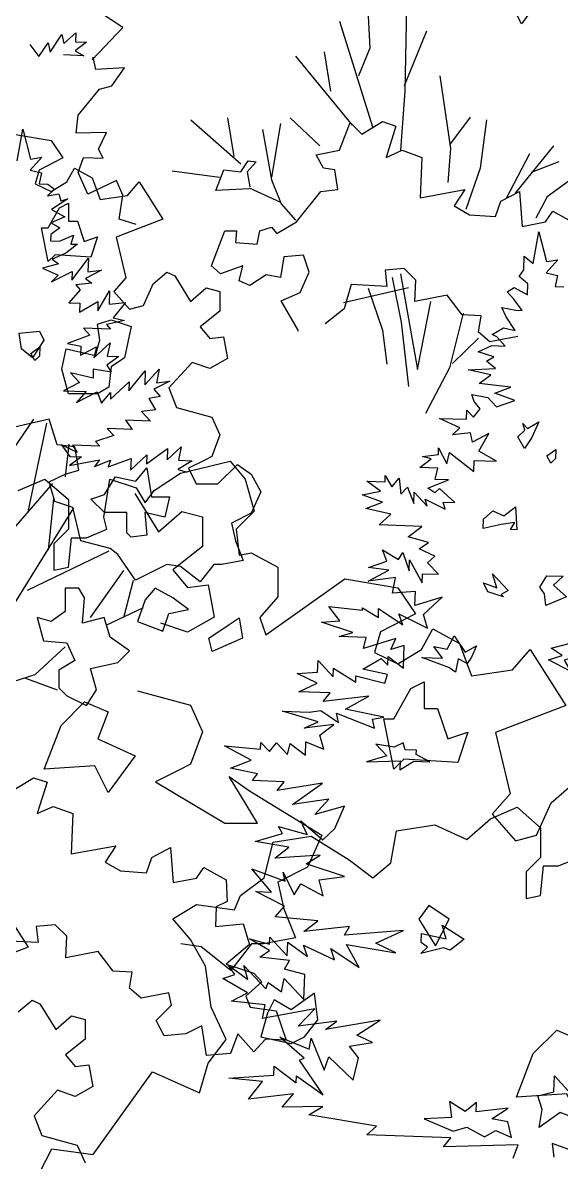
# Model space of a CAD drawing. Header units: inches. Extents: x -11 to 128, y 7 to 56.
# Drawn here: x 67.95 to 68.235, y 21.776 to 22.379 of the extents above; entities that cross this region are included whole.
import ezdxf

# ---------------------------------------------------------------- set-up
doc = ezdxf.new("R2010")
doc.units = ezdxf.units.IN
doc.header["$MEASUREMENT"] = 0
doc.layers.add('CAY', color=94, linetype='Continuous')
doc.layers.add('CAY-3', color=61, linetype='Continuous')
picture_1 = doc.add_image_def('image1.jpg', size_in_pixel=(1680, 1093))

# ---------------------------------------------------------------- blocks, each defined once
blk = doc.blocks.new('A$C76451831')
at = {"layer": 'CAY'}
for p, q in [((2471.8, 2031.9), (2478.5, 2069.3)), ((2478.5, 2069.3), (2487.7, 2034.1)), ((2500.9, 2036.3), (2487.3, 2020.9)), ((2487.7, 2034.1), (2500.9, 2036.3)), ((2487.3, 2020.9), (2500.3, 2017.8)), ((2500.3, 2017.8), (2497.6, 2004.7)), ((2497.6, 2004.7), (2508, 2004.3)), ((2508, 2004.3), (2515.9, 1998.6)), ((2515.9, 1998.6), (2507.5, 1990.8)), ((2507.5, 1990.8), (2520.7, 1993)), ((2531.4, 1987.2), (2512.4, 1974.7)), ((2520.7, 1993), (2523.1, 1984.8)), ((2523.1, 1984.8), (2531.4, 1987.2)), ((2512.4, 1974.7), (2527.9, 1966)), ((2527.9, 1966), (2511.8, 1958.9)), ((2522, 1953.1), (2511.3, 1945.3)), ((2511.8, 1958.9), (2522, 1953.1)), ((2511.3, 1945.3), (2511.1, 1937.6)), ((2511.1, 1937.6), (2521.5, 1937.2)), ((2521.5, 1937.2), (2538.1, 1944.4)), ((2542.7, 1933.8), (2529.2, 1923.4)), ((2538.1, 1944.4), (2535, 1934)), ((2535, 1934), (2542.7, 1933.8)), ((2529.2, 1923.4), (2513.1, 1916.2)), ((2520.6, 1910.5), (2501.8, 1905.7)), ((2501.8, 1905.7), (2520.1, 1897.4)), ((2513.1, 1916.2), (2520.6, 1910.5)), ((2536.2, 1891.4), (2555.7, 1917.4)), ((2555.7, 1917.4), (2555.1, 1901.1)), ((2512.1, 1889.5), (2536.6, 1901.8)), ((2520.1, 1897.4), (2512.1, 1889.5)), ((2536.6, 1901.8), (2536.2, 1891.4)), ((2571.1, 1903.3), (2552.1, 1893.5)), ((2552.1, 1893.5), (2559.6, 1887.8)), ((2555.1, 1901.1), (2571.1, 1903.3)), ((2546.2, 1880.1), (2532.6, 1864.8)), ((2559.6, 1887.8), (2541, 1885.8)), ((2541, 1885.8), (2546.2, 1880.1)), ((2566.7, 1855.4), (2580.6, 1878.9)), ((2580.6, 1878.9), (2580.1, 1863.1)), ((2545.3, 1853.9), (2567, 1866.3)), ((2567, 1866.3), (2566.7, 1855.4)), ((2532.6, 1864.8), (2545.7, 1864.3)), ((2545.7, 1864.3), (2545.3, 1853.9)), ((2580.1, 1863.1), (2599.2, 1865.2)), ((2599.2, 1865.2), (2585, 1847.1)), ((2598.4, 1843.9), (2577, 1839.2)), ((2577, 1839.2), (2581.8, 1833.6)), ((2585, 1847.1), (2598.4, 1843.9)), ((2557.5, 1826.7), (2530.9, 1816.8)), ((2581.8, 1833.6), (2550.1, 1834.7)), ((2550.1, 1834.7), (2557.5, 1826.7)), ((2530.9, 1816.8), (2546.6, 1813.5)), ((2546.6, 1813.5), (2546.3, 1803.1)), ((2546.3, 1803.1), (2565.2, 1812.8)), ((2562, 1799.8), (2581.2, 1817.7)), ((2565.2, 1812.8), (2562, 1799.8)), ((2581.2, 1817.7), (2577.9, 1802)), ((2591.5, 1801.5), (2577.6, 1791.1)), ((2577.9, 1802), (2591.5, 1801.5)), ((2561.5, 1786.7), (2561.2, 1775.8)), ((2582.7, 1783.2), (2561.5, 1786.7)), ((2577.6, 1791.1), (2582.7, 1783.2)), ((2622.1, 1768.2), (2639, 1786.7)), ((2639, 1786.7), (2635.8, 1770.5)), ((2561.2, 1775.8), (2534.7, 1782.2)), ((2534.7, 1782.2), (2545.1, 1770.9)), ((2581.6, 1751.1), (2603.6, 1771.6)), ((2603.3, 1761.2), (2622.6, 1784.5)), ((2603.6, 1771.6), (2603.3, 1761.2)), ((2622.6, 1784.5), (2622.1, 1768.2)), ((2651.7, 1772.6), (2632.8, 1762.9)), ((2635.8, 1770.5), (2651.7, 1772.6)), ((2545.1, 1770.9), (2526.2, 1761.2)), ((2526.2, 1761.2), (2552.9, 1760.2)), ((2552.9, 1760.2), (2541.6, 1747.5)), ((2541.6, 1747.5), (2566, 1759.8)), ((2566, 1759.8), (2571, 1746.5)), ((2571, 1746.5), (2581.9, 1759.2)), ((2581.9, 1759.2), (2581.6, 1751.1)), ((2632.8, 1762.9), (2640.2, 1754.5)), ((2640.2, 1754.5), (2627, 1752.2)), ((2627, 1752.2), (2634.6, 1738.8)), ((2634.6, 1738.8), (2618.3, 1736.6)), ((2618.3, 1736.6), (2628.7, 1725.4)), ((2628.7, 1725.4), (2599.3, 1726.4)), ((2599.3, 1726.4), (2607.1, 1715.7)), ((2585.5, 1708.3), (2564, 1701.4)), ((2577.7, 1716.8), (2585.5, 1708.3)), ((2607.1, 1715.7), (2577.7, 1716.8)), ((2524, 1697.3), (2533.9, 1683.8)), ((2542.3, 1688.5), (2524, 1697.3)), ((2569.2, 1695.7), (2537.1, 1696.9)), ((2537.1, 1696.9), (2542.3, 1688.5)), ((2564, 1701.4), (2569.2, 1695.7)), ((2624.3, 1675.2), (2648.9, 1693)), ((2648.4, 1679.8), (2664.8, 1695.1)), ((2648.9, 1693), (2648.4, 1679.8)), ((2664.8, 1695.1), (2661.6, 1679.4)), ((2547.5, 1683.4), (2533.6, 1673)), ((2533.6, 1673), (2568.7, 1679.9)), ((2533.9, 1683.8), (2547.5, 1683.4)), ((2568.7, 1679.9), (2563, 1671.9)), ((2563, 1671.9), (2581.8, 1679.4)), ((2578.8, 1671.4), (2605.9, 1681.3)), ((2581.8, 1679.4), (2578.8, 1671.4)), ((2605.4, 1667.7), (2624.6, 1685.6)), ((2605.9, 1681.3), (2605.4, 1667.7)), ((2624.6, 1685.6), (2624.3, 1675.2)), ((2677.9, 1678.8), (2661.2, 1668.5)), ((2661.6, 1679.4), (2677.9, 1678.8)), ((2664.3, 1664.1), (2722.6, 1678.3)), ((2722.6, 1678.3), (2740.3, 1657)), ((2633, 1643.5), (2664.3, 1664.1)), ((2661.2, 1668.5), (2672, 1665.4)), ((2473.2, 1643.5), (2504.5, 1657)), ((2504.5, 1657), (2532.2, 1632.9)), ((2574, 1612.2), (2581.1, 1657)), ((2581.1, 1657), (2611.8, 1647)), ((2740.3, 1657), (2750.9, 1619.3)), ((2611.8, 1647), (2622.4, 1629.3)), ((2622.4, 1629.3), (2633, 1643.5)), ((2532.2, 1632.9), (2532.2, 1598.1)), ((2577.6, 1598.1), (2574, 1612.2)), ((2750.9, 1619.3), (2729.7, 1598.1)), ((2532.2, 1598.1), (2515.1, 1580.9)), ((2553.4, 1588), (2577.6, 1598.1)), ((2729.7, 1598.1), (2733.2, 1567.4)), ((2532.2, 1553.2), (2535.7, 1588)), ((2535.7, 1588), (2553.4, 1588)), ((2515.1, 1580.9), (2515.1, 1549.7)), ((2733.2, 1567.4), (2747.4, 1570.3)), ((2747.4, 1570.3), (2778.6, 1553.2)), ((2515.1, 1549.7), (2532.2, 1553.2)), ((2778.6, 1553.2), (2778.6, 1518.4)), ((2764.5, 1473.6), (2857.6, 1539.7)), ((2857.6, 1539.7), (2920.1, 1529)), ((2778.6, 1518.4), (2757.4, 1494.2)), ((2920.1, 1529), (2940.8, 1498.4)), ((2757.4, 1494.2), (2764.5, 1473.6)), ((2940.8, 1498.4), (2899.5, 1477.1)), ((2899.5, 1477.1), (2892.4, 1452.9)), ((2947.9, 1456.5), (2961.4, 1480.7)), ((2961.4, 1480.7), (2992.7, 1463.6)), ((2992.7, 1463.6), (3006.8, 1425.2)), ((2892.4, 1452.9), (2920.1, 1439.4)), ((2920.1, 1439.4), (2947.9, 1456.5)), ((3055.2, 1432.3), (3075.8, 1456.5)), ((3075.8, 1456.5), (3117.7, 1390.4)), ((3006.8, 1425.2), (3055.2, 1432.3)), ((3117.7, 1390.4), (3035.1, 1358.6)), ((3035.1, 1358.6), (3052.2, 1286.6)), ((4851.8, 1302.5), (4865.7, 1323.4)), ((4865.7, 1323.4), (4868.1, 1312.9)), ((4868.1, 1312.9), (4882.1, 1325.5)), ((4882.1, 1325.5), (4881.7, 1314.6)), ((4828.1, 1311.5), (4838.5, 1297.6)), ((4838.5, 1297.6), (4849.5, 1313.5)), ((4849.5, 1313.5), (4851.8, 1302.5)), ((4894.8, 1314.2), (4881.4, 1304.2)), ((4881.4, 1304.2), (4891.6, 1298.4)), ((4881.7, 1314.6), (4894.8, 1314.2)), ((4891.6, 1298.4), (4867.6, 1299.3)), ((3052.2, 1286.6), (3031, 1262.4)), ((5192.6, 1187), (5205.3, 1219.7)), ((5205.3, 1219.7), (5219, 1206)), ((5219, 1206), (5243.2, 1220.8)), ((5243.2, 1220.8), (5259.1, 1215.5)), ((5259.1, 1215.5), (5247.5, 1178.6)), ((4811.2, 1205.4), (4852.9, 1198.3)), ((4852.9, 1198.3), (4866.7, 1177.9)), ((5165.2, 1181.8), (5192.6, 1187)), ((5173.6, 1165.9), (5165.2, 1181.8)), ((5247.5, 1178.6), (5266.4, 1187)), ((5266.4, 1187), (5289.7, 1178.6)), ((4866.7, 1177.9), (4839.1, 1163.7)), ((5289.7, 1178.6), (5287.5, 1131.1)), ((4839.1, 1163.7), (4834.4, 1147.6)), ((4871.4, 1149.9), (4880.4, 1166.1)), ((4880.4, 1166.1), (4901.2, 1154.7)), ((4901.2, 1154.7), (4910.7, 1129.1)), ((5187.3, 1163.8), (5173.6, 1165.9)), ((5190.5, 1140.6), (5187.3, 1163.8)), ((4834.4, 1147.6), (4852.9, 1138.5)), ((4852.9, 1138.5), (4871.4, 1149.9)), ((4942.9, 1133.8), (4956.7, 1149.9)), ((4956.7, 1149.9), (4984.6, 1105.9)), ((4910.7, 1129.1), (4942.9, 1133.8)), ((5142, 1102.7), (5170.5, 1138.5)), ((5170.5, 1138.5), (5190.5, 1140.6)), ((5287.5, 1131.1), (5340.3, 1140.6)), ((5340.3, 1140.6), (5327.6, 1121.6)), ((5382.5, 1126.9), (5404.6, 1138.5)), ((5404.6, 1138.5), (5407.8, 1097.4)), ((5327.6, 1121.6), (5345.5, 1111.1)), ((5376.1, 1109), (5382.5, 1126.9)), ((5435.2, 1102.7), (5443.6, 1115.3)), ((5443.6, 1115.3), (5470, 1100.6)), ((4984.6, 1105.9), (4929.6, 1084.7)), ((5118.8, 1089), (5142, 1102.7)), ((5345.5, 1111.1), (5376.1, 1109)), ((5407.8, 1097.4), (5435.2, 1102.7)), ((5057.6, 1092.1), (5071.3, 1092.1)), ((5071.3, 1092.1), (5070.3, 1078.4)), ((5095.6, 1076.3), (5098.8, 1092.1)), ((5098.8, 1092.1), (5112.5, 1096.3)), ((5112.5, 1096.3), (5118.8, 1089)), ((5420.6, 1053.6), (5427.3, 1091)), ((5427.3, 1091), (5436.5, 1055.8)), ((4929.6, 1084.7), (4941, 1036.7)), ((5070.3, 1078.4), (5095.6, 1076.3)), ((5409.5, 1046.3), (5410, 1062.2)), ((5410, 1062.2), (5420.6, 1053.6)), ((5268.6, 1047.8), (5246.4, 1045.7)), ((5282.3, 1034.1), (5268.6, 1047.8)), ((5449.8, 1058.1), (5436.1, 1042.7)), ((5436.5, 1055.8), (5449.8, 1058.1)), ((4941, 1036.7), (4926.8, 1020.6)), ((4973.2, 1029.6), (4989.3, 1043.4)), ((4989.3, 1043.4), (4998.7, 1039.1)), ((4998.7, 1039.1), (5017.2, 1008.8)), ((5246.4, 1045.7), (5248.5, 1026.7)), ((5281.2, 1008.8), (5282.3, 1034.1)), ((5404.2, 1038.3), (5409.5, 1046.3)), ((5414.3, 1029.8), (5404.2, 1038.3)), ((5436.1, 1042.7), (5449.1, 1039.5)), ((5449.1, 1039.5), (5446.4, 1026.4)), ((4926.8, 1020.6), (4945.3, 999.7)), ((4961.8, 1004.1), (4973.2, 1029.6)), ((5017.2, 1008.8), (5035.7, 1024.9)), ((5035.7, 1024.9), (5051.8, 1020.6)), ((5051.8, 1020.6), (5051.8, 997.4)), ((5273.8, 1025), (5197.2, 1007.3)), ((5206.3, 1028.8), (5197.9, 1000.4)), ((5248.5, 1026.7), (5206.3, 1028.8)), ((5390, 1020.2), (5398.3, 1025.4)), ((5397.8, 1011.8), (5390, 1020.2)), ((5398.3, 1025.4), (5413.9, 1016.7)), ((5413.9, 1016.7), (5414.3, 1029.8)), ((5446.4, 1026.4), (5456.8, 1026.1)), ((5319.2, 1016.2), (5281.2, 1008.8)), ((5337.1, 993), (5319.2, 1016.2)), ((5407.8, 998.3), (5397.8, 1011.8)), ((4945.3, 999.7), (4961.8, 1004.1)), ((5051.8, 997.4), (5028.6, 978.9)), ((5197.9, 1000.4), (5175.7, 982.4)), ((5389, 990.8), (5383.9, 1001.9)), ((5383.9, 1001.9), (5400.1, 998.6)), ((5400.1, 998.6), (5407.8, 998.3)), ((5359.3, 991.9), (5337.1, 993)), ((5356.1, 972.9), (5359.3, 991.9)), ((5399.3, 974.6), (5389, 990.8)), ((5028.6, 978.9), (5040, 965.1)), ((5040, 965.1), (5056.1, 967.1)), ((5056.1, 967.1), (5060.8, 941.9)), ((5369.8, 961.3), (5356.1, 972.9)), ((5402.5, 967.7), (5369.8, 961.3)), ((5372.4, 970.1), (5385.8, 977.8)), ((5377.7, 967.2), (5372.4, 970.1)), ((5387.7, 956.4), (5377.7, 967.2)), ((5385.8, 977.8), (5399.3, 974.6)), ((5355.8, 949.4), (5371.9, 957)), ((5371.9, 957), (5387.7, 956.4)), ((5060.8, 941.9), (5040, 930.1)), ((5374.2, 943.7), (5355.8, 949.4)), ((5365.8, 938.6), (5374.2, 943.7)), ((5019.2, 937.2), (4991.7, 907.3)), ((5040, 930.1), (5019.2, 937.2)), ((5344.2, 928.5), (5376.4, 930.1)), ((5370.7, 922.5), (5344.2, 928.5)), ((5376.4, 930.1), (5365.8, 938.6)), ((5357.2, 912.1), (5370.7, 922.5)), ((4991.7, 907.3), (5000.7, 884.1)), ((5351, 891), (5348.6, 899.3)), ((5348.6, 899.3), (5367.1, 895.9)), ((5394.2, 908.1), (5357.2, 912.1)), ((5375.4, 901.1), (5394.2, 908.1)), ((5399.1, 892.1), (5375.4, 901.1)), ((5358.4, 882.6), (5351, 891)), ((5367.1, 895.9), (5377.5, 884.7)), ((5377.5, 884.7), (5399.1, 892.1)), ((5000.7, 884.1), (5042.4, 872.7)), ((5042.4, 872.7), (5051.8, 851.9)), ((5342.1, 870.1), (5342.5, 880.9)), ((5342.5, 880.9), (5350.4, 872.5)), ((5350.4, 872.5), (5358.4, 882.6)), ((2491.6, 827), (2512.8, 868.3)), ((2512.8, 868.3), (2561.2, 861.8)), ((4781, 794.5), (4832.5, 870.4)), ((4850.9, 870.4), (4799.8, 858.6)), ((4826.2, 761), (4847.8, 865.6)), ((4860, 840.1), (4850.9, 870.4)), ((5310.5, 871.2), (5342.1, 870.1)), ((5334.1, 859.9), (5310.5, 871.2)), ((5325.6, 852), (5334.1, 859.9)), ((5051.8, 851.9), (5042.4, 826.3)), ((5347, 854), (5325.6, 852)), ((5349.4, 843.1), (5347, 854)), ((5368.3, 853.3), (5349.4, 843.1)), ((5356.7, 832.4), (5368.3, 853.3)), ((4880.8, 837.7), (4860, 840.1)), ((4870.1, 802.5), (4874.1, 840.9)), ((4885.5, 810.2), (4880.8, 837.7)), ((5309, 828.6), (5309.3, 836.7)), ((5309.3, 836.7), (5319, 817.8)), ((5377.6, 820.8), (5356.7, 832.4)), ((5033.3, 821.6), (5014.8, 812.5)), ((5042.4, 826.3), (5033.3, 821.6)), ((5287.1, 813.5), (5300.6, 823.4)), ((5290.3, 826.5), (5309, 828.6)), ((5300.6, 823.4), (5290.3, 826.5)), ((5319, 817.8), (5322.2, 830.9)), ((5322.2, 830.9), (5350.9, 808.5)), ((5350.9, 808.5), (5351.3, 821.7)), ((5351.3, 821.7), (5377.6, 820.8)), ((4850.9, 796.4), (4869.4, 805.5)), ((4869.4, 805.5), (4885.5, 810.2)), ((5014.8, 812.5), (5023.9, 794.1)), ((5049.4, 794.1), (5072.6, 816.9)), ((5072.6, 816.9), (5088.7, 805.5)), ((5088.7, 805.5), (5100.1, 784.6)), ((5308.4, 812.7), (5287.1, 813.5)), ((5305.2, 799.3), (5308.4, 812.7)), ((4794.3, 724.1), (4854.9, 794.5)), ((4857.6, 773.2), (4850.9, 796.4)), ((5023.9, 794.1), (5049.4, 794.1)), ((5240.9, 785.6), (5224.9, 797.1)), ((5224.9, 797.1), (5246.2, 796.3)), ((5246.2, 796.3), (5246.5, 804)), ((5246.5, 804), (5254.2, 790.6)), ((5254.2, 790.6), (5262.7, 800.7)), ((5262.7, 800.7), (5264.7, 782.1)), ((5296.7, 789.1), (5321.1, 798.7)), ((5321.1, 798.7), (5305.2, 799.3)), ((4951.7, 782.9), (4979.4, 737.5)), ((5100.1, 784.6), (5088.7, 759.5)), ((5219.4, 781), (5240.9, 785.6)), ((5243.1, 772.4), (5219.4, 781)), ((5264.7, 782.1), (5272.7, 790)), ((5272.7, 790), (5280.2, 771.1)), ((5280.2, 771.1), (5280.7, 784.3)), ((5280.7, 784.3), (5296, 767.8)), ((5304.7, 783.4), (5296.7, 789.1)), ((5310.3, 788.7), (5304.7, 783.4)), ((5328.3, 772.2), (5310.3, 788.7)), ((4778.7, 602.9), (4879.6, 765.8)), ((4850.1, 715.8), (4856.4, 776.4)), ((4878.5, 766.1), (4857.6, 773.2)), ((4887.9, 726.8), (4878.5, 766.1)), ((5223.8, 764.9), (5243.1, 772.4)), ((5296, 767.8), (5293.5, 776.1)), ((5293.5, 776.1), (5317.1, 764.4)), ((5314.7, 772.6), (5328.3, 772.2)), ((5317.1, 764.4), (5314.7, 772.6)), ((4979.4, 737.5), (5007.1, 761.7)), ((5007.1, 761.7), (5031.3, 755.2)), ((5031.3, 755.2), (5031.3, 720.4)), ((5088.7, 759.5), (5065.6, 747.7)), ((5253, 758.5), (5223.8, 764.9)), ((5239.5, 745.8), (5253, 758.5)), ((5065.6, 747.7), (5070.3, 726.8)), ((5289.7, 744), (5239.5, 745.8)), ((5273.4, 731.5), (5289.7, 744)), ((4922.5, 717.8), (4887.9, 726.8)), ((5070.3, 726.8), (5079.3, 704)), ((5297.2, 725.2), (5273.4, 731.5)), ((5286.5, 717.4), (5297.2, 725.2)), ((4825.4, 669), (4921.3, 715.4)), ((4931.5, 710.7), (4922.5, 717.8)), ((5031.3, 720.4), (4996.5, 692.7)), ((5248.4, 702.9), (5243.4, 716.2)), ((5243.4, 716.2), (5262.1, 705.1)), ((5262.1, 705.1), (5267.3, 713.1)), ((5267.3, 713.1), (5274.7, 691.5)), ((5304.8, 709.1), (5286.5, 717.4)), ((4952.3, 680.8), (4931.5, 710.7)), ((4989.3, 699.3), (4952.3, 680.8)), ((5005.4, 696.9), (4989.3, 699.3)), ((5044.7, 699.3), (5028.6, 678.5)), ((5054.2, 699.3), (5044.7, 699.3)), ((5079.3, 704), (5054.2, 699.3)), ((5226.8, 695.5), (5248.4, 702.9)), ((5274.7, 691.5), (5275.2, 704.7)), ((5275.2, 704.7), (5290.1, 677.4)), ((5296.4, 701.2), (5304.8, 709.1)), ((5309, 687.6), (5296.4, 701.2)), ((4899.3, 636.8), (4938.6, 692.2)), ((4996.5, 692.7), (5013.6, 672)), ((5028.6, 678.5), (5005.4, 696.9)), ((5226.3, 679.6), (5250.7, 692.4)), ((5250.7, 692.4), (5226.8, 695.5)), ((5290.1, 677.4), (5290.5, 688.3)), ((5290.5, 688.3), (5309, 687.6)), ((4938.6, 636.8), (4950, 680.8)), ((5013.6, 672), (5037.8, 675)), ((5037.8, 675), (5044.9, 637.2)), ((5258.6, 683.9), (5226.3, 679.6)), ((5255.2, 665.5), (5258.6, 683.9)), ((5282, 667.2), (5255.2, 665.5)), ((5281.5, 650.9), (5282, 667.2)), ((5313.5, 660.7), (5281.5, 650.9)), ((5291.5, 640.2), (5313.5, 660.7)), ((4917.8, 627.7), (4961.8, 648.6)), ((5179.9, 649.5), (5219.6, 645.4)), ((5192.9, 632.7), (5179.9, 649.5)), ((5219.6, 645.4), (5219.7, 648.1)), ((5219.7, 648.1), (5238.4, 636.6)), ((5238.4, 636.6), (5238.7, 647.4)), ((5238.7, 647.4), (5267.1, 627.9)), ((5044.9, 637.2), (5013.6, 619.5)), ((5171.6, 631.2), (5192.9, 632.7)), ((5208.3, 619), (5171.6, 631.2)), ((5262.5, 641.2), (5296.4, 624.1)), ((5267.1, 627.9), (5262.5, 641.2)), ((5296.4, 624.1), (5291.5, 640.2)), ((5013.6, 619.5), (4982.4, 630.1)), ((5192.3, 614.2), (5208.3, 619)), ((5224, 613.1), (5192.3, 614.2)), ((5220.8, 600), (5224, 613.1)), ((5258.8, 611.8), (5220.8, 600)), ((5252.9, 598.9), (5258.8, 611.8)), ((4834.4, 569.5), (4869.4, 602.2)), ((5249.5, 580.4), (5249.9, 590.8)), ((5249.9, 590.8), (5268, 577.1)), ((5268.9, 603.8), (5252.9, 598.9)), ((5268, 577.1), (5268.9, 603.8)), ((5166.8, 572.4), (5167.3, 586)), ((5167.3, 586), (5185.2, 566.8)), ((5185.2, 566.8), (5185.5, 577.2)), ((5185.5, 577.2), (5211.7, 560.4)), ((5219.9, 576), (5241.7, 588.4)), ((5241.7, 588.4), (5249.5, 580.4)), ((4789.6, 555.4), (4834.4, 569.5)), ((4823, 565.2), (4860, 551.4)), ((5142.7, 570.6), (5166.8, 572.4)), ((5166.3, 559.3), (5142.7, 570.6)), ((5211.7, 560.4), (5212, 568.1)), ((5212, 568.1), (5246.1, 559.2)), ((5249.2, 569.6), (5219.9, 576)), ((5246.1, 559.2), (5249.2, 569.6)), ((5144.7, 549.2), (5166.3, 559.3)), ((5181.8, 547.9), (5144.7, 549.2)), ((5173.3, 537.8), (5181.8, 547.9)), ((5227, 544), (5173.3, 537.8)), ((5199.7, 528.7), (5227, 544)), ((5125.3, 526.3), (5157, 525.2)), ((5167.5, 513.9), (5125.3, 526.3)), ((5157, 525.2), (5170.6, 527)), ((5170.6, 527), (5191.5, 513.1)), ((5189.1, 524.1), (5233.8, 506.2)), ((5191.5, 513.1), (5189.1, 524.1)), ((5244.7, 519.4), (5199.7, 528.7)), ((5150.9, 506.4), (5167.5, 513.9)), ((5185.9, 510.6), (5150.9, 506.4)), ((5169.6, 498), (5185.9, 510.6)), ((5231.5, 517.1), (5244.7, 519.4)), ((5233.8, 506.2), (5231.5, 517.1)), ((5174, 481.5), (5169.6, 498)), ((5057.3, 485.6), (5099.7, 481.8)), ((5088.4, 468.6), (5057.3, 485.6)), ((5099.7, 481.8), (5100, 489.5)), ((5100, 489.5), (5110.1, 478.8)), ((5110.1, 478.8), (5118.6, 488.9)), ((5118.6, 488.9), (5131.2, 475.3)), ((5131.2, 475.3), (5134.4, 488.3)), ((5134.4, 488.3), (5152.5, 474.6)), ((5152.5, 474.6), (5153.1, 490.4)), ((5153.1, 490.4), (5174, 481.5)), ((5064.1, 459.1), (5088.4, 468.6)), ((5096, 452.5), (5064.1, 459.1)), ((5062.5, 449.6), (5086.7, 432.5)), ((5090.3, 444.6), (5096, 452.5)), ((5127.4, 443.3), (5090.3, 444.6)), ((5119.3, 433.1), (5127.4, 443.3)), ((5172.7, 441.7), (5119.3, 433.1)), ((5137.3, 416.6), (5172.7, 441.7)), ((5180.2, 422.8), (5137.3, 416.6)), ((5163.7, 404.8), (5180.2, 422.8)), ((5198.4, 414.5), (5163.7, 404.8)), ((5187.1, 388.1), (5198.4, 414.5)), ((5120.6, 390.5), (5154.7, 381.1)), ((5125.3, 382.1), (5120.6, 390.5)), ((5154.7, 381.1), (5147.1, 397.2)), ((5147.1, 397.2), (5173, 375)), ((5093.2, 372.8), (5125.3, 382.1)), ((5171.9, 380.3), (5154.8, 342.6)), ((5173, 375), (5187.1, 388.1)), ((5132.9, 366), (5093.2, 372.8)), ((5116.6, 353.4), (5132.9, 366)), ((5169.7, 356.6), (5116.6, 353.4)), ((5153.5, 346.7), (5169.7, 356.6)), ((5112.4, 313.2), (5089.4, 340.8)), ((5089.4, 340.8), (5128.7, 326.2)), ((5154.8, 342.6), (5120.1, 324.9)), ((5126.4, 336.8), (5139.1, 310)), ((5128.7, 326.2), (5126.4, 336.8)), ((5198.3, 331.5), (5153.5, 346.7)), ((5120.1, 324.9), (5127.1, 293.6)), ((5139.1, 310), (5147.2, 322.9)), ((5147.2, 322.9), (5173.5, 308.8)), ((5168.7, 327.6), (5198.3, 331.5)), ((5173.5, 308.8), (5168.7, 327.6)), ((5093.9, 313.9), (5112.4, 313.2)), ((5127.7, 296.8), (5093.9, 313.9)), ((5116.8, 284), (5127.7, 296.8)), ((5167, 279.6), (5116.8, 284)), ((5127.1, 293.6), (5140.7, 259.4)), ((5150.7, 267), (5167, 279.6)), ((5204.4, 272.8), (5150.7, 267)), ((5198.6, 262.6), (5204.4, 272.8)), ((5110, 244.4), (5086.5, 258.4)), ((5086.5, 258.4), (5110.3, 252.1)), ((5140.7, 259.4), (5103, 252.3)), ((5110.3, 252.1), (5110.6, 260.2)), ((5110.6, 260.2), (5131.1, 238.2)), ((5268.1, 267.9), (5198.6, 262.6)), ((5235.4, 253.2), (5268.1, 267.9)), ((5029.8, 248.8), (5005.7, 252.3)), ((5064.6, 221), (5029.8, 248.8)), ((5088.8, 252.3), (5064.6, 221)), ((5103, 252.3), (5088.8, 252.3)), ((5098.9, 236.6), (5110, 244.4)), ((5131.1, 238.2), (5131.7, 254.1)), ((5131.7, 254.1), (5155.1, 237.4)), ((5155.1, 237.4), (5150.1, 250.7)), ((5150.1, 250.7), (5186.7, 233.6)), ((5186.7, 233.6), (5182.2, 246.9)), ((5182.2, 246.9), (5215.8, 224.4)), ((5200.9, 251.6), (5259, 241.9)), ((5215.8, 224.4), (5200.9, 251.6)), ((5259, 241.9), (5235.4, 253.2)), ((5133.6, 232.7), (5098.9, 236.6)), ((5127.8, 222.5), (5133.6, 232.7)), ((5055.4, 211.4), (5069.2, 216.4)), ((5069.2, 216.4), (5061.4, 227.5)), ((5061.4, 227.5), (5084.8, 210.4)), ((5080, 226.9), (5105.7, 199.2)), ((5084.8, 210.4), (5080, 226.9)), ((5151.6, 216.2), (5127.8, 222.5)), ((5150.6, 186.8), (5151.6, 216.2)), ((5084.3, 194.5), (5055.4, 211.4)), ((5105.7, 199.2), (5108.7, 206.8)), ((5108.7, 206.8), (5124.2, 195.8)), ((5124.2, 195.8), (5127.5, 211.6)), ((5127.5, 211.6), (5150.6, 186.8)), ((5065.3, 184.8), (5084.3, 194.5)), ((5105.1, 180.6), (5065.3, 184.8)), ((5101.8, 164.4), (5105.1, 180.6)), ((5163.4, 175.9), (5101.8, 164.4)), ((5144.1, 155.3), (5163.4, 175.9)), ((5189.6, 161.4), (5144.1, 155.3)), ((5240.4, 162.3), (5176.1, 151.4)), ((5176.1, 151.4), (5189.6, 161.4)), ((5213, 144.7), (5240.4, 162.3)), ((5150.9, 117.8), (5122.3, 142.4)), ((5122.3, 142.4), (5156.7, 128.1)), ((5156.7, 128.1), (5159.4, 141.1)), ((5159.4, 141.1), (5174.4, 103.4)), ((5204.4, 131.8), (5231.3, 136.3)), ((5231.3, 136.3), (5213, 144.7)), ((5214.8, 117.9), (5204.4, 131.8)), ((5115.3, 97.8), (5115.7, 108.2)), ((5115.7, 108.2), (5141.7, 88.7)), ((5145.4, 115.3), (5150.9, 117.8)), ((5173.4, 74.4), (5145.4, 115.3)), ((5174.4, 103.4), (5180, 119.1)), ((5180, 119.1), (5208.5, 91.8)), ((5208.5, 91.8), (5214.8, 117.9)), ((5062.2, 94.2), (5115.3, 97.8)), ((5101.9, 90.1), (5062.2, 94.2)), ((5141.7, 88.7), (5142, 96.8)), ((5142, 96.8), (5173.4, 74.4)), ((5085.3, 69.4), (5101.9, 90.1)), ((5138.6, 75.7), (5085.3, 69.4)), ((5124.9, 59.8), (5138.6, 75.7)), ((5172.9, 60.9), (5124.9, 59.8)), ((5156.3, 51), (5172.9, 60.9)), ((5236, 37.4), (5156.3, 51)), ((5224.8, 27.3), (5236, 37.4)), ((5323.5, 23.9), (5224.8, 27.3)), ((5314.9, 13.3), (5323.5, 23.9)), ((5402.9, 15.7), (5314.9, 13.3)), ((5396.9, 0), (5402.9, 15.7)), ((5476.9, 4.9), (5442.9, 17)), ((5442.9, 17), (5445, 1))]:
    blk.add_line(p, q, dxfattribs=at)
for points in [[(2492.6, 1796.8), (2487.9, 1805.1), (2498.6, 1812.9), (2498.2, 1802), (2492.6, 1796.8)], [(4953.2, 1099.5), (4933.2, 1105.8), (4937.4, 1134.3), (4930, 1151.2), (4896.3, 1135.4), (4884.7, 1160.7), (4891, 1178.6), (4914.2, 1177.5), (4908.9, 1188.1), (4918.4, 1208.1), (4882.5, 1207.1), (4884.7, 1228.2), (4910, 1258.8), (4924.7, 1263), (4939.5, 1284.1), (4905.7, 1282), (4902.6, 1296.7), (4901.5, 1293.6), (4937.4, 1331.5), (4910, 1349.5)], [(5271.7, 1376.9), (5269.6, 1256.6), (5264.3, 1187)], [(5226.4, 1345.2), (5228.5, 1307.3), (5214.8, 1274.6)], [(5192.6, 1338.9), (5231.6, 1214.5)], [(5294.9, 1327.3), (5268.6, 1263)], [(5174.7, 1303.1), (5182.1, 1256.6)], [(2456.7, 1149.9), (2484.6, 1105.9), (2429.6, 1084.7)], [(2473.2, 1029.6), (2489.3, 1043.4), (2498.7, 1039.1), (2517.2, 1008.8), (2535.7, 1024.9), (2551.8, 1020.6), (2551.8, 997.4), (2528.6, 978.9), (2540, 965.1), (2556.1, 967.1), (2560.8, 941.9), (2540, 930.1), (2519.2, 937.2), (2491.7, 907.3), (2500.7, 884.1), (2542.4, 872.7), (2551.8, 851.9)], [(5140.9, 1297.8), (5207.4, 1216.6)], [(5310.7, 1274.6), (5323.4, 1189.1), (5320.2, 1149.1)], [(5017.5, 1222.9), (5076.6, 1171.2)], [(5060.8, 1225), (5068.2, 1179.7)], [(5134.6, 1225), (5169.4, 1192.3)], [(5346.6, 1226.1), (5322.3, 1193.4)], [(5365.6, 1222.9), (5358.2, 1165.9), (5341.3, 1117.4)], [(5101.9, 1211.3), (5112.5, 1152.2), (5124.1, 1123.8), (5140.9, 1104.8)], [(5123, 1218.7), (5112.5, 1155.4)], [(5416.2, 1182.8), (5388.8, 1130.1)], [(5444.7, 1192.3), (5399.3, 1136.4)], [(5086.1, 1141.7), (5047.1, 1139.6), (5056.6, 1163.8), (5076.6, 1161.7), (5085, 1174.4), (5094.5, 1173.3), (5084, 1161.7), (5087.2, 1143.8)], [(5451, 1173.3), (5418.3, 1160.7)], [(5497.4, 1179.7), (5464.7, 1152.2), (5437.3, 1132.2), (5423.6, 1106.9)], [(4995.4, 1162.8), (5051.3, 1155.4)], [(5086.1, 1142.7), (5123, 1125.9)], [(5144.1, 974), (5144.1, 975), (5124.1, 1009.8), (5146.2, 1019.3), (5156.8, 1043.6), (5150.4, 1063.6), (5127.2, 1061.5), (5123, 1037.3), (5106.1, 1040.4), (5087.2, 1027.8), (5074.5, 1033.1), (5078.7, 1051), (5052.3, 1041.5), (5041.8, 1051), (5057.6, 1092.1)], [(5254.8, 1037.3), (5265.4, 984.5), (5273.8, 908.6)], [(5264.3, 1041.5), (5284.4, 928.6), (5300.2, 1008.8)], [(5226.4, 1024.6), (5243.2, 975), (5248.5, 935)], [(5338.2, 995.1), (5322.3, 930.7), (5293.9, 877)], [(5356.1, 965.6), (5325.5, 936)], [(5441.4, 818.5), (5436.7, 826.9), (5447.4, 834.6), (5447, 823.8), (5441.4, 818.5)]]:
    blk.add_lwpolyline(points, dxfattribs=at)
for points in [[(2721.4, 1485.8), (2733.3, 1493.7), (2737.3, 1469.9), (2701.6, 1454.1), (2697.7, 1469.9)], [(5351.5, 1415.3), (5379.2, 1443), (5406.9, 1431.1), (5395, 1399.4), (5438.6, 1379.6), (5406.9, 1336.1), (5391, 1367.8), (5331.7, 1363.8)], [(2935.2, 1410.5), (2951, 1418.5), (2951, 1386.8), (2966.9, 1386.8), (2978.8, 1351.1), (3002.5, 1359.1), (2990.6, 1323.4), (2927.3, 1327.4), (2915.4, 1315.5), (2903.5, 1374.9), (2915.4, 1374.9)], [(2523.5, 1367), (2551.2, 1394.7), (2578.9, 1382.8), (2567, 1351.1), (2610.6, 1331.3), (2578.9, 1287.8), (2563.1, 1319.5), (2503.7, 1315.5)], [(4862.9, 1119.3), (4873.5, 1124.6), (4873.5, 1103.5), (4884.1, 1103.5), (4892, 1079.7), (4907.8, 1085), (4899.9, 1061.2), (4857.7, 1063.9), (4849.7, 1055.9), (4841.8, 1095.6), (4849.7, 1095.6)], [(4865.6, 929.2), (4870.9, 953), (4905.2, 945.1), (4910.4, 963.5), (4907.8, 982), (4923.6, 987.3), (4947.4, 979.4), (4939.5, 942.4), (4923.6, 931.9), (4921, 908.1), (4907.8, 900.2), (4873.5, 900.2)], [(4818.1, 953), (4815.4, 971.5), (4839.2, 974.1), (4844.5, 963.5), (4831.3, 942.4)], [(5402.6, 849.4), (5411, 857.2), (5408.6, 865), (5413.8, 859.4), (5427.2, 867.1), (5418.9, 848.8), (5410.3, 835.9)], [(4915.7, 781.4), (4928.9, 802.5), (4952.7, 797.2), (4965.9, 813), (4971.2, 778.7), (4992.3, 778.7), (4987, 755), (4963.2, 760.2), (4965.9, 733.8), (4947.4, 731.2), (4942.1, 736.5), (4942.1, 760.2), (4915.7, 760.2), (4899.9, 776.1)], [(5401.5, 740.1), (5393.8, 740.4), (5399.1, 748.4), (5383.1, 746.2), (5361.7, 741.5), (5362, 752.4), (5373.3, 762.4), (5386.2, 756.5), (5399.7, 766.9)], [(5385.6, 660.9), (5367.2, 667), (5362.2, 677.6), (5377.8, 671.6), (5372.9, 688.1), (5391.3, 668.4), (5383, 663.7)], [(5433.8, 664.7), (5428.6, 672.6), (5436.8, 685.9), (5455.8, 685.2), (5444.5, 674.7), (5459.9, 661), (5435.5, 651)], [(4892.2, 660), (4885.5, 671.4), (4869.4, 671.4), (4869.4, 643.8), (4852.9, 632), (4836.8, 636.8), (4843.9, 609.2), (4871.4, 606.9), (4880.8, 586), (4862.3, 574.6), (4862.3, 553.8), (4871.4, 544.4), (4894.6, 533), (4906.4, 551.4), (4899.3, 576.6), (4931.5, 583.7), (4945.3, 597.4), (4922.5, 613.6), (4915.4, 636.8), (4889.8, 630.1)], [(4975.5, 671.4), (4963.7, 657.6), (4954.7, 632), (4984.6, 620.6), (4991.7, 641.5), (5014.8, 646.2), (4996.4, 660)], [(5321.5, 577.9), (5289.7, 589.5), (5313.7, 588.6), (5303.8, 602.6), (5319.5, 599.3), (5327.8, 614.9), (5340.7, 595.8), (5354.1, 603.5), (5348.2, 590.1), (5343, 582.6), (5332.3, 588), (5329, 572.2)], [(5441.9, 600.5), (5476.7, 609.7), (5463.1, 597), (5473.8, 591.2), (5457.3, 586.3), (5465, 572.9), (5438.7, 587), (5454.8, 591.9)], [(5270.1, 480.9), (5267.7, 489.1), (5257.1, 484.1), (5235.4, 487.5), (5248.5, 473.9), (5224.3, 466.6), (5264.2, 467.9), (5263.8, 457.1), (5280, 467.4), (5299.1, 466.7), (5283, 475.4), (5283.2, 480.4)], [(5288.9, 254), (5289.3, 264.4), (5318.1, 258.4), (5313.6, 274.5), (5339.3, 257.7), (5323, 244.7), (5315, 247.7), (5288.4, 240.9), (5296.4, 248.3)], [(5431.1, 57.3), (5426.2, 73.3), (5445, 78.1), (5445.6, 96.7), (5466.2, 74.6), (5479.7, 87.3), (5495.3, 65.5), (5521.6, 67.3), (5535, 59.1), (5502.6, 54.8), (5481.7, 65.9), (5467.9, 47.8), (5452.3, 53.8), (5427.7, 36.1)], [(5395.1, 24.1), (5390.7, 42.8), (5371.8, 46.2), (5391.3, 58.7), (5353.5, 54.6), (5353.9, 65.4), (5340.4, 55), (5322.2, 66.5), (5324.3, 47.9), (5292.1, 46.3), (5326.4, 31.5), (5342.5, 36.4), (5363.4, 25.2), (5376.8, 32.4)]]:
    blk.add_lwpolyline(points, close=True, dxfattribs=at)
at = {"layer": 'CAY-3'}
for p, q in [((3100.6, 1276), (3124.7, 1296.6)), ((3083.5, 1237.6), (3100.6, 1276)), ((3029.1, 1257), (3060.4, 1270.6)), ((3031, 1262.4), (3058.7, 1231.2)), ((3060.4, 1270.6), (3088.1, 1246.4)), ((2918.3, 1242.8), (2963.7, 1249.9)), ((2963.7, 1249.9), (3001.4, 1232.8)), ((3001.4, 1232.8), (3029.1, 1257)), ((2773.2, 1229.3), (2818.1, 1236.4)), ((2818.1, 1236.4), (2862.9, 1208.6)), ((2911.8, 1205.1), (2918.3, 1242.8)), ((3058.7, 1231.2), (3083.5, 1237.6)), ((3088.1, 1246.4), (3088.1, 1211.6)), ((2762.6, 1187.4), (2773.2, 1229.3)), ((2862.9, 1208.6), (2890.6, 1187.4)), ((3088.1, 1211.6), (3071, 1194.5)), ((3109.3, 1201.6), (3133.5, 1211.6)), ((2890.6, 1187.4), (2911.8, 1205.1)), ((3071, 1194.5), (3071, 1163.2)), ((3088.1, 1166.8), (3091.6, 1201.6)), ((3091.6, 1201.6), (3109.3, 1201.6)), ((2734.9, 1166.8), (2762.6, 1187.4)), ((2655.3, 1139), (2683, 1156.1)), ((2683, 1156.1), (2727.8, 1149.6)), ((2727.8, 1149.6), (2734.9, 1166.8)), ((3071, 1163.2), (3088.1, 1166.8)), ((2676, 1114.8), (2655.3, 1139)), ((2693.6, 1083.6), (2676, 1114.8)), ((2700.1, 1035.2), (2693.6, 1083.6)), ((2717.8, 996.9), (2700.1, 1035.2)), ((2696.6, 969.1), (2717.8, 996.9)), ((2686.6, 934.3), (2696.6, 969.1)), ((2561.2, 861.8), (2631.1, 959.1)), ((2631.1, 959.1), (2686.6, 934.3)), ((4954.6, 550.5), (5017.1, 533.4)), ((5017.1, 533.4), (5031.3, 502.1)), ((5031.3, 502.1), (5017.1, 463.8)), ((5003.6, 456.7), (4975.9, 443.1)), ((5017.1, 463.8), (5003.6, 456.7)), ((4975.9, 443.1), (5057.6, 394.5)), ((5095.9, 394.5), (5062.5, 449.6)), ((5086.7, 432.5), (5171.9, 380.3)), ((5057.6, 394.5), (5095.9, 394.5))]:
    blk.add_line(p, q, dxfattribs=at)
for points in [[(2980.4, 1138.9), (2956.7, 1154.8), (2944.8, 1138.9), (2964.6, 1107.2)], [(2826, 1020.1), (2822.1, 1051.8), (2794.4, 1032), (2774.6, 1043.9), (2766.7, 1028), (2758.7, 1000.3), (2794.4, 992.4), (2810.2, 1000.3)], [(3079.4, 980.5), (3107.1, 1008.2), (3134.8, 996.3), (3123, 964.7), (3166.5, 944.9), (3134.8, 901.3), (3119, 933), (3059.6, 929)]]:
    blk.add_lwpolyline(points, close=True, dxfattribs=at)
blk.add_lwpolyline([(4808.1, 433.1), (4832.3, 447.8), (4848.2, 442.6), (4836.6, 405.7), (4855.5, 414.1), (4878.8, 405.7), (4876.6, 358.2), (4929.4, 367.7), (4916.7, 348.7), (4934.6, 338.2), (4965.2, 336), (4971.6, 354), (4993.7, 365.6), (4996.9, 324.4), (5024.3, 329.7), (5032.7, 342.4), (5059.1, 327.6), (5060.2, 302.3), (5047.5, 296), (5046.4, 272.8), (5079.1, 275.9), (5086.5, 251.7), (5059.1, 228.5), (5091.8, 217.9), (5101.3, 207.4), (5082.3, 190.5), (5087.6, 177.8), (5118.2, 173.6), (5129.8, 138.8), (5105.5, 139.9), (5091.8, 125.1), (5072.8, 146.2), (5064.4, 123), (5035.9, 120.9), (5030.6, 155.7), (5011.6, 146.2), (4986.3, 144.1), (4976.8, 162), (4994.8, 179.9), (4991.6, 194.7), (4958.9, 188.4), (4945.2, 200), (4948.4, 219), (4926.2, 220), (4908.3, 243.2), (4870.3, 235.8), (4871.4, 261.2), (4857.7, 274.9), (4835.5, 272.8), (4837.6, 253.8), (4795.4, 255.9)], dxfattribs=at)

msp = doc.modelspace()

# ---------------------------------------------------------------- block references
at = {"layer": 'CAY', "xscale": 0.0004489089019145984, "yscale": 0.0004489089019145984, "zscale": 0.0004489089019145984}
for p in [(65.78675, 21.77831), (66.83775, 21.39341)]:
    msp.add_blockref('A$C76451831', p, dxfattribs=at)

# ---------------------------------------------------------------- pictures from other files: only their frames are drawn
image = msp.add_image(picture_1, insert=(12.49661, 7.37723), size_in_units=(74.4025, 48.40591))
image.dxf.flags = 6

doc.saveas('drawing.dxf')
